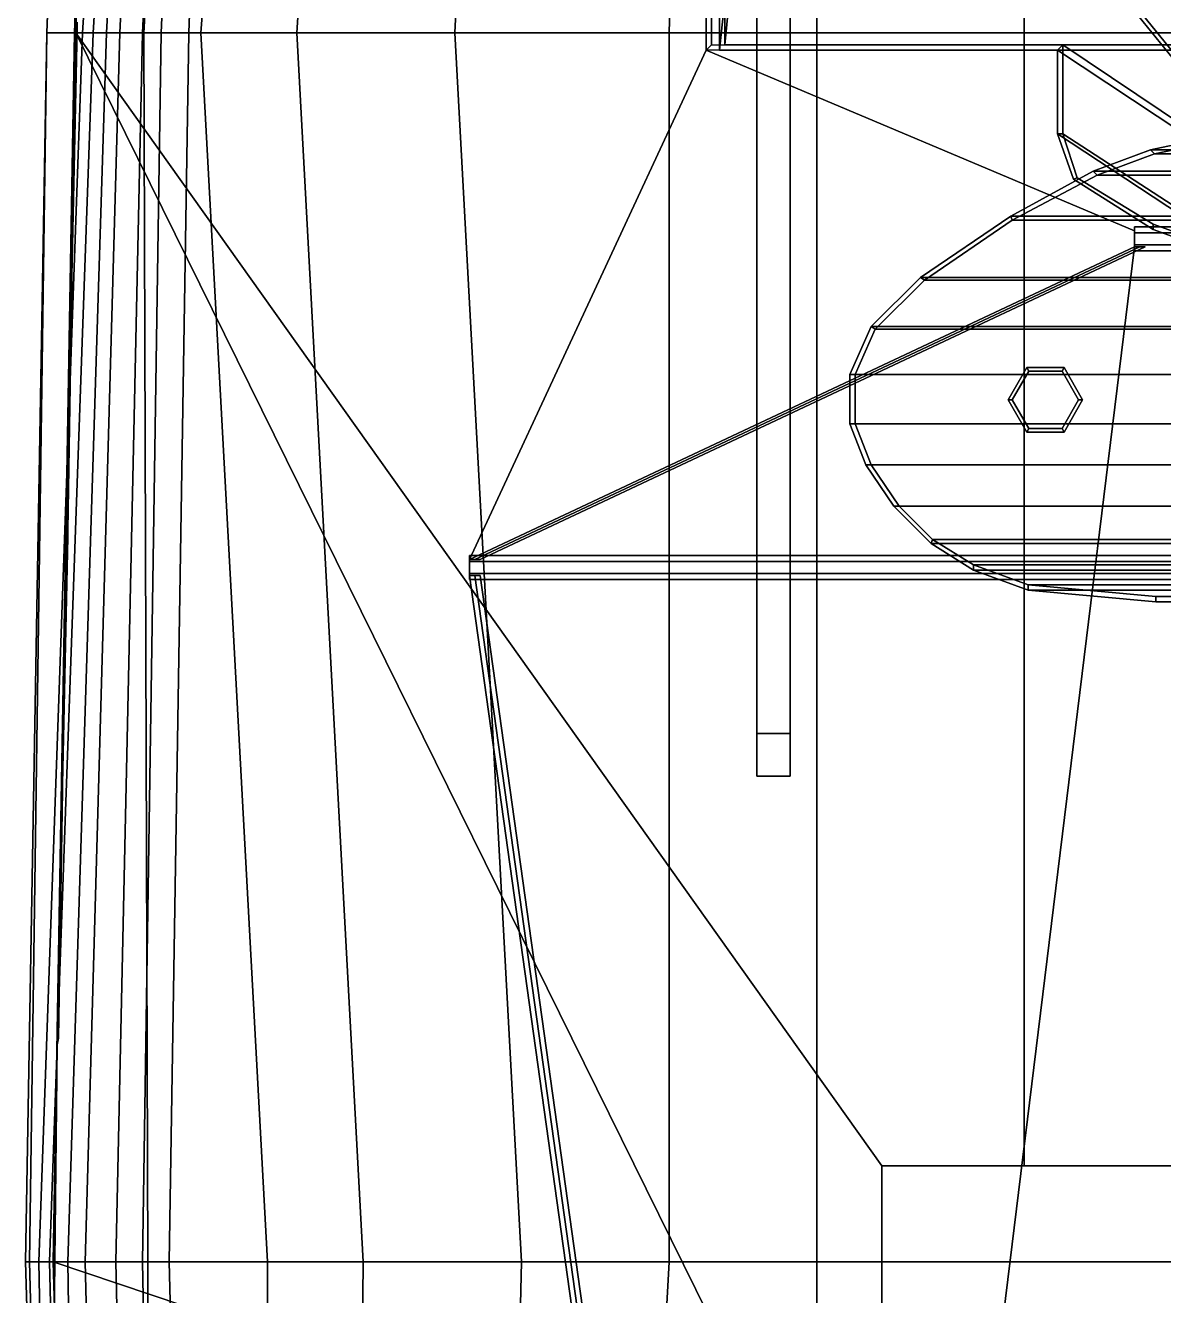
# Model space of a CAD drawing. Extents: x -12 to 12, y -95 to 93.
# Drawn here: x -11.34 to -2.78, y 10.49 to 20.05 of the extents above; entities that cross this region are included whole.
import ezdxf

# ---------------------------------------------------------------- set-up
doc = ezdxf.new("R2010")
doc.units = 0
doc.layers.get('0').update_dxf_attribs({"linetype": 'CONTINUOUS'})
doc.layers.add('RAILINGS', color=6, linetype='CONTINUOUS')
doc.layers.add('SUPERSCTUCTURE', color=3, linetype='CONTINUOUS')

msp = doc.modelspace()

# ---------------------------------------------------------------- linework, layer by layer
for points in [[(-10.85, 28.89, 5.5), (-10.67, 28.89, 4.57), (-10.97, 19.99, 4.57), (-11.18, 19.99, 5.5)], [(-10.78, 28.89, 6), (-10.84, 28.89, 5.7), (-11.18, 19.99, 5.7), (-10.96, 19.99, 5.97)], [(-10.84, 28.89, 5.7), (-10.85, 28.89, 5.5), (-11.18, 19.99, 5.5), (-11.18, 19.99, 5.7)], [(-10.67, 28.89, 4.57), (-9.8, 28.89, 1.01), (-10.11, 19.99, 1.01), (-10.97, 19.99, 4.57)], [(-10.34, 28.89, -1.32), (-10.34, 28.89, -1.97), (-10.91, 19.99, -1.97), (-10.91, 19.99, -1.46)], [(-10.29, 28.89, -0.83), (-10.34, 28.89, -1.32), (-10.91, 19.99, -1.46), (-10.83, 19.99, -0.83)], [(-10.34, 28.89, -1.97), (-10.25, 28.89, -2.68), (-10.73, 19.99, -3.06), (-10.91, 19.99, -1.97)], [(-10.21, 28.89, -0.06), (-10.29, 28.89, -0.83), (-10.83, 19.99, -0.83), (-10.63, 19.99, -0.06)], [(-10.25, 28.89, -2.68), (-9.95, 28.89, -3.61), (-10.45, 19.99, -3.96), (-10.73, 19.99, -3.06)], [(-10.04, 28.89, 0.39), (-10.21, 28.89, -0.06), (-10.63, 19.99, -0.06), (-10.46, 19.99, 0.39)], [(-9.93, 28.89, 0.7), (-10.04, 28.89, 0.39), (-10.46, 19.99, 0.39), (-10.32, 19.99, 0.7)], [(-9.95, 28.89, -3.61), (-9.33, 28.89, -4.83), (-10.02, 19.99, -4.72), (-10.45, 19.99, -3.96)], [(-9.8, 28.89, 1.01), (-9.93, 28.89, 0.7), (-10.32, 19.99, 0.7), (-10.11, 19.99, 1.01)], [(-9.33, 28.89, -4.83), (-8.73, 28.89, -5.52), (-9.3, 19.99, -5.52), (-10.02, 19.99, -4.72)], [(-8.73, 28.89, -5.52), (-7.68, 28.89, -6.31), (-8.11, 19.99, -6.31), (-9.3, 19.99, -5.52)], [(-7.68, 28.89, -6.31), (-6.26, 28.89, -6.94), (-6.5, 19.99, -6.98), (-8.11, 19.99, -6.31)], [(-6.26, 28.89, -6.94), (-5.39, 28.89, -7.08), (-5.39, 19.99, -7.11), (-6.5, 19.99, -6.98)], [(0, 19.99, -7.11), (-5.39, 19.99, -7.11), (-5.39, 28.89, -7.08), (0, 28.89, -7.11)], [(-6.12, 19.86, 13.21), (-5.51, 25.65, 13.21), (5.51, 25.65, 13.21), (6.12, 19.86, 13.21)], [(-6.01, 25.44, 13.21), (-5.51, 25.65, 13.21), (-6.12, 19.86, 13.21), (-6.12, 25.26, 13.21)], [(5.5195, 25.606, 13.31), (-5.5195, 25.606, 13.31), (-6.08, 19.9, 13.31), (6.08, 19.9, 13.31)], [(-6.08, 19.9, 13.31), (-5.5195, 25.606, 13.31), (-5.98, 25.41, 13.31), (-6.08, 25.25, 13.31)], [(-6.22, 19.86, 14.59), (-6.22, 25.26, 14.59), (-6.12, 25.26, 14.16), (-6.12, 19.86, 14.16)], [(-6.18, 19.9, 14.59), (-6.18, 25.25, 14.59), (-6.22, 25.26, 14.59), (-6.22, 19.86, 14.59)], [(-6.08, 25.25, 14.16), (-6.18, 25.25, 14.59), (-6.18, 19.9, 14.59), (-6.08, 19.9, 14.16)], [(-6.12, 19.86, 14.16), (-6.12, 25.26, 14.16), (-6.12, 25.26, 13.21), (-6.12, 19.86, 13.21)], [(-6.08, 25.25, 13.31), (-6.08, 25.25, 14.16), (-6.08, 19.9, 14.16), (-6.08, 19.9, 13.31)], [(-4.4, 21.88, 22.08), (4.4, 21.88, 22.08), (1.99, 18.91, 22.08), (-1.99, 18.91, 22.08)], [(-1.99, 18.91, 22.08), (-1.99, 18.91, 23.18), (-4.4, 21.88, 23.18), (-4.4, 21.88, 22.08)], [(-4.36, 21.88, 23.18), (-4.4, 21.88, 23.18), (-1.99, 18.91, 23.18), (-1.9888, 18.9578, 23.18)], [(1.9888, 18.9578, 22.18), (4.36, 21.88, 22.18), (-4.36, 21.88, 22.18), (-1.9888, 18.9578, 22.18)], [(-4.36, 21.88, 22.18), (-4.36, 21.88, 23.18), (-1.9888, 18.9578, 23.18), (-1.9888, 18.9578, 22.18)], [(-11.18, 19.99, 5.7), (-11.18, 19.99, 5.5), (-11.34, 10.75, 5.5), (-11.31, 10.75, 5.78)], [(-11.18, 19.99, 5.5), (-10.97, 19.99, 4.57), (-11.13, 10.75, 4.57), (-11.34, 10.75, 5.5)], [(-10.96, 19.99, 5.97), (-11.18, 19.99, 5.7), (-11.31, 10.75, 5.78), (-11.13, 10.75, 5.97)], [(-10.83, 19.99, -0.83), (-10.91, 19.99, -1.46), (-11.24, 10.75, -1.6), (-11.16, 10.75, -0.83)], [(-10.91, 19.99, -1.97), (-10.73, 19.99, -3.06), (-11.02, 10.75, -3.54), (-11.24, 10.75, -2.57)], [(-10.91, 19.99, -1.46), (-10.91, 19.99, -1.97), (-11.24, 10.75, -2.57), (-11.24, 10.75, -1.6)], [(-10.63, 19.99, -0.06), (-10.83, 19.99, -0.83), (-11.16, 10.75, -0.83), (-10.89, 10.75, -0.06)], [(-10.97, 19.99, 4.57), (-10.11, 19.99, 1.01), (-10.26, 10.75, 1.01), (-11.13, 10.75, 4.57)], [(-10.73, 19.99, -3.06), (-10.45, 19.99, -3.96), (-10.42, 10.75, -4.79), (-11.02, 10.75, -3.54)], [(-10.46, 19.99, 0.39), (-10.63, 19.99, -0.06), (-10.89, 10.75, -0.06), (-10.66, 10.75, 0.39)], [(-10.32, 19.99, 0.7), (-10.46, 19.99, 0.39), (-10.66, 10.75, 0.39), (-10.46, 10.75, 0.7)], [(-10.11, 19.99, 1.01), (-10.32, 19.99, 0.7), (-10.46, 10.75, 0.7), (-10.26, 10.75, 1.01)], [(-10.45, 19.99, -3.96), (-10.02, 19.99, -4.72), (-9.52, 10.75, -5.72), (-10.42, 10.75, -4.79)], [(-10.02, 19.99, -4.72), (-9.3, 19.99, -5.52), (-8.8, 10.75, -6.21), (-9.52, 10.75, -5.72)], [(-9.3, 19.99, -5.52), (-8.11, 19.99, -6.31), (-7.61, 10.75, -6.73), (-8.8, 10.75, -6.21)], [(-8.11, 19.99, -6.31), (-6.5, 19.99, -6.98), (-6.5, 10.75, -6.98), (-7.61, 10.75, -6.73)], [(-6.5, 19.99, -6.98), (-5.39, 19.99, -7.11), (-5.39, 10.75, -7.11), (-6.5, 10.75, -6.98)], [(0, 10.75, -7.11), (-5.39, 10.75, -7.11), (-5.39, 19.99, -7.11), (0, 19.99, -7.11)], [(-6.08, 19.9, 13.31), (-6.08, 19.9, 14.16), (-3.54, 19.9, 14.16), (-3.54, 19.9, 13.31)], [(-3.54, 19.23, 14.16), (-3.54, 19.9, 14.16), (-3.58, 19.86, 14.16), (-3.58, 19.23, 14.16)], [(3.54, 19.9, 13.31), (-3.54, 19.9, 13.31), (-0.59, 17.92, 13.31), (0.59, 17.92, 13.31)], [(-0.59, 17.92, 13.31), (-3.54, 19.9, 13.31), (-3.54, 19.23, 13.31), (-2.03, 18.25, 13.31)], [(-3.54, 19.9, 13.31), (-3.54, 19.9, 14.16), (-3.54, 19.23, 14.16), (-3.54, 19.23, 13.31)], [(-6.22, 19.86, 14.54), (-8, 16.03, 23.91), (-8, 16.03, 23.96), (-6.22, 19.86, 14.59)], [(-6.22, 19.86, 14.59), (-8, 16.03, 23.96), (-8, 16.03, 23.91), (-6.22, 19.86, 14.54)], [(-6.22, 19.86, 14.54), (-3, 18.5, 22.13), (-3, 18.5, 22.18), (-6.22, 19.86, 14.59)], [(-6.22, 19.86, 14.59), (-3, 18.5, 22.18), (-3, 18.5, 22.13), (-6.22, 19.86, 14.54)], [(-3.58, 19.86, 14.16), (-6.12, 19.86, 14.16), (-6.12, 19.86, 13.21), (-3.58, 19.86, 13.21)], [(-0.59, 17.88, 13.21), (-3.58, 19.86, 13.21), (3.58, 19.86, 13.21), (0.59, 17.88, 13.21)], [(-3.58, 19.23, 13.21), (-3.58, 19.86, 13.21), (-0.59, 17.88, 13.21), (-2.03, 18.21, 13.21)], [(-3.58, 19.23, 14.16), (-3.58, 19.86, 14.16), (-3.58, 19.86, 13.21), (-3.58, 19.23, 13.21)], [(-3.46, 18.89, 13.21), (-3.58, 19.23, 13.21), (-2.03, 18.21, 13.21), (-2.86, 18.51, 13.21)], [(-3.43, 18.9, 14.16), (-3.54, 19.23, 14.16), (-3.58, 19.23, 14.16), (-3.46, 18.89, 14.16)], [(-3.46, 18.89, 14.16), (-3.58, 19.23, 14.16), (-3.58, 19.23, 13.21), (-3.46, 18.89, 13.21)], [(-2.03, 18.25, 13.31), (-3.54, 19.23, 13.31), (-3.43, 18.9, 13.31), (-2.86, 18.55, 13.31)], [(-3.54, 19.23, 13.31), (-3.54, 19.23, 14.16), (-3.43, 18.9, 14.16), (-3.43, 18.9, 13.31)], [(-2.12, 19.27, 24.02), (2.12, 19.27, 24.02), (2.88, 19.11, 24.02), (-2.88, 19.11, 24.02)], [(-2.88, 19.11, 25.38), (-2.85, 19.08, 25.38), (-2.12, 19.23, 25.38), (-2.12, 19.27, 25.38)], [(-2.88, 19.11, 24.02), (-2.88, 19.11, 25.38), (-2.12, 19.27, 25.38), (-2.12, 19.27, 24.02)], [(2.85, 19.08, 24.12), (2.12, 19.23, 24.12), (-2.12, 19.23, 24.12), (-2.85, 19.08, 24.12)], [(-2.12, 19.23, 24.12), (-2.12, 19.23, 25.38), (-2.85, 19.08, 25.38), (-2.85, 19.08, 24.12)], [(-2.88, 19.11, 24.02), (2.88, 19.11, 24.02), (3.31, 18.95, 24.02), (-3.31, 18.95, 24.02)], [(-3.31, 18.95, 25.38), (-3.28, 18.92, 25.38), (-2.85, 19.08, 25.38), (-2.88, 19.11, 25.38)], [(-3.31, 18.95, 24.02), (-3.31, 18.95, 25.38), (-2.88, 19.11, 25.38), (-2.88, 19.11, 24.02)], [(3.28, 18.92, 24.12), (2.85, 19.08, 24.12), (-2.85, 19.08, 24.12), (-3.28, 18.92, 24.12)], [(-2.85, 19.08, 24.12), (-2.85, 19.08, 25.38), (-3.28, 18.92, 25.38), (-3.28, 18.92, 24.12)], [(-3.31, 18.95, 24.02), (3.31, 18.95, 24.02), (3.93, 18.61, 24.02), (-3.93, 18.61, 24.02)], [(-3.93, 18.61, 25.38), (-3.92, 18.58, 25.38), (-3.28, 18.92, 25.38), (-3.31, 18.95, 25.38)], [(-3.93, 18.61, 24.02), (-3.93, 18.61, 25.38), (-3.31, 18.95, 25.38), (-3.31, 18.95, 24.02)], [(3.92, 18.58, 24.12), (3.28, 18.92, 24.12), (-3.28, 18.92, 24.12), (-3.92, 18.58, 24.12)], [(-3.28, 18.92, 24.12), (-3.28, 18.92, 25.38), (-3.92, 18.58, 25.38), (-3.92, 18.58, 24.12)], [(-2.86, 18.55, 14.16), (-3.43, 18.9, 14.16), (-3.46, 18.89, 14.16), (-2.86, 18.51, 14.16)], [(-2.86, 18.51, 14.16), (-3.46, 18.89, 14.16), (-3.46, 18.89, 13.21), (-2.86, 18.51, 13.21)], [(-3.43, 18.9, 13.31), (-3.43, 18.9, 14.16), (-2.86, 18.55, 14.16), (-2.86, 18.55, 13.31)], [(-3.93, 18.61, 24.02), (3.93, 18.61, 24.02), (4.61, 18.15, 24.02), (-4.61, 18.15, 24.02)], [(-4.61, 18.15, 25.38), (-4.58, 18.13, 25.38), (-3.92, 18.58, 25.38), (-3.93, 18.61, 25.38)], [(-4.61, 18.15, 24.02), (-4.61, 18.15, 25.38), (-3.93, 18.61, 25.38), (-3.93, 18.61, 24.02)], [(4.58, 18.13, 24.12), (3.92, 18.58, 24.12), (-3.92, 18.58, 24.12), (-4.58, 18.13, 24.12)], [(-3.92, 18.58, 24.12), (-3.92, 18.58, 25.38), (-4.58, 18.13, 25.38), (-4.58, 18.13, 24.12)], [(-3, 18.485, 22.0921), (-3, 18.53, 22.17), (3, 18.53, 22.17), (3, 18.485, 22.0921)], [(-3, 18.53, 22.17), (-3, 18.485, 22.2479), (3, 18.485, 22.2479), (3, 18.53, 22.17)], [(-3, 18.485, 22.0921), (-3, 18.395, 22.0921), (-3, 18.35, 22.17), (-3, 18.53, 22.17)], [(-3, 18.53, 22.17), (-3, 18.35, 22.17), (-3, 18.395, 22.2479), (-3, 18.485, 22.2479)], [(-2.03, 18.25, 14.16), (-2.86, 18.55, 14.16), (-2.86, 18.51, 14.16), (-2.03, 18.21, 14.16)], [(-2.86, 18.55, 13.31), (-2.86, 18.55, 14.16), (-2.03, 18.25, 14.16), (-2.03, 18.25, 13.31)], [(-3, 18.395, 22.0921), (-3, 18.485, 22.0921), (3, 18.485, 22.0921), (3, 18.395, 22.0921)], [(-3, 18.485, 22.2479), (-3, 18.395, 22.2479), (3, 18.395, 22.2479), (3, 18.485, 22.2479)], [(-2.03, 18.21, 14.16), (-2.86, 18.51, 14.16), (-2.86, 18.51, 13.21), (-2.03, 18.21, 13.21)], [(-3, 18.38, 22.18), (-5.5, -1.99, 28.81), (-5.5, -1.99, 28.75), (-3, 18.38, 22.13)], [(-3, 18.38, 22.13), (-5.5, -1.99, 28.75), (-5.5, -1.99, 28.81), (-3, 18.38, 22.18)], [(-3, 18.35, 22.17), (-3, 18.395, 22.0921), (3, 18.395, 22.0921), (3, 18.35, 22.17)], [(-3, 18.395, 22.2479), (-3, 18.35, 22.17), (3, 18.35, 22.17), (3, 18.395, 22.2479)], [(-4.61, 18.15, 24.02), (4.61, 18.15, 24.02), (4.98, 17.78, 24.02), (-4.98, 17.78, 24.02)], [(-4.98, 17.78, 25.38), (-4.95, 17.76, 25.38), (-4.58, 18.13, 25.38), (-4.61, 18.15, 25.38)], [(-4.98, 17.78, 24.02), (-4.98, 17.78, 25.38), (-4.61, 18.15, 25.38), (-4.61, 18.15, 24.02)], [(4.95, 17.76, 24.12), (4.58, 18.13, 24.12), (-4.58, 18.13, 24.12), (-4.95, 17.76, 24.12)], [(-4.58, 18.13, 24.12), (-4.58, 18.13, 25.38), (-4.95, 17.76, 25.38), (-4.95, 17.76, 24.12)], [(-4.98, 17.78, 24.02), (4.98, 17.78, 24.02), (5.14, 17.42, 24.02), (-5.14, 17.42, 24.02)], [(-5.14, 17.42, 25.38), (-5.1, 17.42, 25.38), (-4.95, 17.76, 25.38), (-4.98, 17.78, 25.38)], [(-5.14, 17.42, 24.02), (-5.14, 17.42, 25.38), (-4.98, 17.78, 25.38), (-4.98, 17.78, 24.02)], [(5.1, 17.42, 24.12), (4.95, 17.76, 24.12), (-4.95, 17.76, 24.12), (-5.1, 17.42, 24.12)], [(-4.95, 17.76, 24.12), (-4.95, 17.76, 25.38), (-5.1, 17.42, 25.38), (-5.1, 17.42, 24.12)], [(-5.14, 17.42, 24.02), (5.14, 17.42, 24.02), (5.14, 17.05, 24.02), (-5.14, 17.05, 24.02)], [(-5.14, 17.05, 25.38), (-5.1, 17.05, 25.38), (-5.1, 17.42, 25.38), (-5.14, 17.42, 25.38)], [(-5.14, 17.05, 24.02), (-5.14, 17.05, 25.38), (-5.14, 17.42, 25.38), (-5.14, 17.42, 24.02)], [(5.1, 17.05, 24.12), (5.1, 17.42, 24.12), (-5.1, 17.42, 24.12), (-5.1, 17.05, 24.12)], [(-5.1, 17.42, 24.12), (-5.1, 17.42, 25.38), (-5.1, 17.05, 25.38), (-5.1, 17.05, 24.12)], [(-3.81, 17.4725, 24.12), (-3.95, 17.23, 24.12), (-3.95, 17.23, 24.17), (-3.81, 17.4725, 24.17)], [(-3.92, 17.23, 24.2), (-3.795, 17.4465, 24.2), (-3.81, 17.4725, 24.17), (-3.95, 17.23, 24.17)], [(-3.795, 17.4465, 24.2), (-3.92, 17.23, 24.2), (-3.92, 17.23, 24.81), (-3.795, 17.4465, 24.81)], [(-3.53, 17.4725, 24.12), (-3.81, 17.4725, 24.12), (-3.81, 17.4725, 24.17), (-3.53, 17.4725, 24.17)], [(-3.795, 17.4465, 24.2), (-3.545, 17.4465, 24.2), (-3.53, 17.4725, 24.17), (-3.81, 17.4725, 24.17)], [(-3.545, 17.4465, 24.2), (-3.795, 17.4465, 24.2), (-3.795, 17.4465, 24.81), (-3.545, 17.4465, 24.81)], [(-3.545, 17.4465, 24.2), (-3.42, 17.23, 24.2), (-3.39, 17.23, 24.17), (-3.53, 17.4725, 24.17)], [(-3.42, 17.23, 24.2), (-3.545, 17.4465, 24.2), (-3.545, 17.4465, 24.81), (-3.42, 17.23, 24.81)], [(-3.39, 17.23, 24.12), (-3.53, 17.4725, 24.12), (-3.53, 17.4725, 24.17), (-3.39, 17.23, 24.17)], [(-3.95, 17.23, 24.12), (-3.81, 16.9875, 24.12), (-3.81, 16.9875, 24.17), (-3.95, 17.23, 24.17)], [(-3.795, 17.0135, 24.2), (-3.92, 17.23, 24.2), (-3.95, 17.23, 24.17), (-3.81, 16.9875, 24.17)], [(-3.92, 17.23, 24.2), (-3.795, 17.0135, 24.2), (-3.795, 17.0135, 24.81), (-3.92, 17.23, 24.81)], [(-3.42, 17.23, 24.2), (-3.545, 17.0135, 24.2), (-3.53, 16.9875, 24.17), (-3.39, 17.23, 24.17)], [(-3.545, 17.0135, 24.2), (-3.42, 17.23, 24.2), (-3.42, 17.23, 24.81), (-3.545, 17.0135, 24.81)], [(-3.53, 16.9875, 24.12), (-3.39, 17.23, 24.12), (-3.39, 17.23, 24.17), (-3.53, 16.9875, 24.17)], [(-5.14, 17.05, 24.02), (5.14, 17.05, 24.02), (5.02, 16.74, 24.02), (-5.02, 16.74, 24.02)], [(-5.02, 16.74, 25.38), (-4.98, 16.74, 25.38), (-5.1, 17.05, 25.38), (-5.14, 17.05, 25.38)], [(-5.02, 16.74, 24.02), (-5.02, 16.74, 25.38), (-5.14, 17.05, 25.38), (-5.14, 17.05, 24.02)], [(4.98, 16.74, 24.12), (5.1, 17.05, 24.12), (-5.1, 17.05, 24.12), (-4.98, 16.74, 24.12)], [(-5.1, 17.05, 24.12), (-5.1, 17.05, 25.38), (-4.98, 16.74, 25.38), (-4.98, 16.74, 24.12)], [(-3.545, 17.0135, 24.2), (-3.795, 17.0135, 24.2), (-3.81, 16.9875, 24.17), (-3.53, 16.9875, 24.17)], [(-3.795, 17.0135, 24.2), (-3.545, 17.0135, 24.2), (-3.545, 17.0135, 24.81), (-3.795, 17.0135, 24.81)], [(-3.81, 16.9875, 24.12), (-3.53, 16.9875, 24.12), (-3.53, 16.9875, 24.17), (-3.81, 16.9875, 24.17)], [(-5.02, 16.74, 24.02), (5.02, 16.74, 24.02), (4.81, 16.43, 24.02), (-4.81, 16.43, 24.02)], [(-4.81, 16.43, 25.38), (-4.77, 16.43, 25.38), (-4.98, 16.74, 25.38), (-5.02, 16.74, 25.38)], [(-4.81, 16.43, 24.02), (-4.81, 16.43, 25.38), (-5.02, 16.74, 25.38), (-5.02, 16.74, 24.02)], [(4.77, 16.43, 24.12), (4.98, 16.74, 24.12), (-4.98, 16.74, 24.12), (-4.77, 16.43, 24.12)], [(-4.98, 16.74, 24.12), (-4.98, 16.74, 25.38), (-4.77, 16.43, 25.38), (-4.77, 16.43, 24.12)], [(-4.81, 16.43, 24.02), (4.81, 16.43, 24.02), (4.53, 16.15, 24.02), (-4.53, 16.15, 24.02)], [(-4.53, 16.15, 25.38), (-4.52, 16.18, 25.38), (-4.77, 16.43, 25.38), (-4.81, 16.43, 25.38)], [(-4.53, 16.15, 24.02), (-4.53, 16.15, 25.38), (-4.81, 16.43, 25.38), (-4.81, 16.43, 24.02)], [(4.52, 16.18, 24.12), (4.77, 16.43, 24.12), (-4.77, 16.43, 24.12), (-4.52, 16.18, 24.12)], [(-4.77, 16.43, 24.12), (-4.77, 16.43, 25.38), (-4.52, 16.18, 25.38), (-4.52, 16.18, 24.12)], [(-4.21, 15.95, 25.38), (-4.21, 15.99, 25.38), (-4.52, 16.18, 25.38), (-4.53, 16.15, 25.38)], [(-4.53, 16.15, 24.02), (4.53, 16.15, 24.02), (4.21, 15.95, 24.02), (-4.21, 15.95, 24.02)], [(-4.21, 15.95, 24.02), (-4.21, 15.95, 25.38), (-4.53, 16.15, 25.38), (-4.53, 16.15, 24.02)], [(4.21, 15.99, 24.12), (4.52, 16.18, 24.12), (-4.52, 16.18, 24.12), (-4.21, 15.99, 24.12)], [(-4.52, 16.18, 24.12), (-4.52, 16.18, 25.38), (-4.21, 15.99, 25.38), (-4.21, 15.99, 24.12)], [(-8, 16.015, 23.8621), (-8, 16.06, 23.94), (8, 16.06, 23.94), (8, 16.015, 23.8621)], [(-8, 16.06, 23.94), (-8, 16.015, 24.0179), (8, 16.015, 24.0179), (8, 16.06, 23.94)], [(-8, 16.06, 23.94), (-8, 15.88, 23.94), (-8, 15.925, 24.0179), (-8, 16.015, 24.0179)], [(-8, 16.015, 23.8621), (-8, 15.925, 23.8621), (-8, 15.88, 23.94), (-8, 16.06, 23.94)], [(-8, 15.925, 23.8621), (-8, 16.015, 23.8621), (8, 16.015, 23.8621), (8, 15.925, 23.8621)], [(-8, 16.015, 24.0179), (-8, 15.925, 24.0179), (8, 15.925, 24.0179), (8, 16.015, 24.0179)], [(3.8, 15.84, 24.12), (4.21, 15.99, 24.12), (-4.21, 15.99, 24.12), (-3.8, 15.84, 24.12)], [(-3.8, 15.8, 25.38), (-3.8, 15.84, 25.38), (-4.21, 15.99, 25.38), (-4.21, 15.95, 25.38)], [(-4.21, 15.99, 24.12), (-4.21, 15.99, 25.38), (-3.8, 15.84, 25.38), (-3.8, 15.84, 24.12)], [(-4.21, 15.95, 24.02), (4.21, 15.95, 24.02), (3.8, 15.8, 24.02), (-3.8, 15.8, 24.02)], [(-3.8, 15.8, 24.02), (-3.8, 15.8, 25.38), (-4.21, 15.95, 25.38), (-4.21, 15.95, 24.02)], [(-8, 15.88, 23.94), (-8, 15.925, 23.8621), (8, 15.925, 23.8621), (8, 15.88, 23.94)], [(-8, 15.925, 24.0179), (-8, 15.88, 23.94), (8, 15.88, 23.94), (8, 15.925, 24.0179)], [(2.84, 15.75, 24.12), (3.8, 15.84, 24.12), (-3.8, 15.84, 24.12), (-2.84, 15.75, 24.12)], [(-2.84, 15.71, 25.38), (-2.84, 15.75, 25.38), (-3.8, 15.84, 25.38), (-3.8, 15.8, 25.38)], [(-3.8, 15.84, 24.12), (-3.8, 15.84, 25.38), (-2.84, 15.75, 25.38), (-2.84, 15.75, 24.12)], [(-3.8, 15.8, 24.02), (3.8, 15.8, 24.02), (2.84, 15.71, 24.02), (-2.84, 15.71, 24.02)], [(-2.84, 15.71, 24.02), (-2.84, 15.71, 25.38), (-3.8, 15.8, 25.38), (-3.8, 15.8, 24.02)], [(2.84, 15.71, 25.38), (2.84, 15.75, 25.38), (-2.84, 15.75, 25.38), (-2.84, 15.71, 25.38)], [(-2.84, 15.75, 24.12), (-2.84, 15.75, 25.38), (2.84, 15.75, 25.38), (2.84, 15.75, 24.12)], [(2.84, 15.71, 24.02), (2.84, 15.71, 25.38), (-2.84, 15.71, 25.38), (-2.84, 15.71, 24.02)], [(-11.34, 10.75, 5.5), (-11.13, 10.75, 4.57), (-10.83, 1.35, 4.57), (-11.06, 1.35, 5.35)], [(-11.31, 10.75, 5.78), (-11.34, 10.75, 5.5), (-11.06, 1.35, 5.35), (-11.06, 1.35, 5.84)], [(-11.13, 10.75, 5.97), (-11.31, 10.75, 5.78), (-11.06, 1.35, 5.84), (-10.86, 1.35, 6.1)], [(-11.16, 10.75, -0.83), (-11.24, 10.75, -1.6), (-11.06, 1.35, -1.4), (-10.93, 1.35, -0.83)], [(-11.24, 10.75, -2.57), (-11.02, 10.75, -3.54), (-10.88, 1.35, -3.54), (-11.06, 1.35, -2.66)], [(-11.24, 10.75, -1.6), (-11.24, 10.75, -2.57), (-11.06, 1.35, -2.66), (-11.06, 1.35, -1.4)], [(-10.89, 10.75, -0.06), (-11.16, 10.75, -0.83), (-10.93, 1.35, -0.83), (-10.66, 1.35, -0.06)], [(-11.13, 10.75, 4.57), (-10.26, 10.75, 1.01), (-10.02, 1.35, 1.09), (-10.83, 1.35, 4.57)], [(-11.02, 10.75, -3.54), (-10.42, 10.75, -4.79), (-10.42, 1.35, -4.49), (-10.88, 1.35, -3.54)], [(-10.66, 10.75, 0.39), (-10.89, 10.75, -0.06), (-10.66, 1.35, -0.06), (-10.45, 1.35, 0.39)], [(-10.46, 10.75, 0.7), (-10.66, 10.75, 0.39), (-10.45, 1.35, 0.39), (-10.28, 1.35, 0.7)], [(-10.26, 10.75, 1.01), (-10.46, 10.75, 0.7), (-10.28, 1.35, 0.7), (-10.02, 1.35, 1.09)], [(-10.42, 10.75, -4.79), (-9.52, 10.75, -5.72), (-9.52, 1.35, -5.6), (-10.42, 1.35, -4.49)], [(-9.52, 10.75, -5.72), (-8.8, 10.75, -6.21), (-8.89, 1.35, -6.21), (-9.52, 1.35, -5.6)], [(-8.8, 10.75, -6.21), (-7.61, 10.75, -6.73), (-7.83, 1.35, -6.73), (-8.89, 1.35, -6.21)], [(-7.61, 10.75, -6.73), (-6.5, 10.75, -6.98), (-7.02, 1.35, -6.98), (-7.83, 1.35, -6.73)], [(-6.5, 10.75, -6.98), (-5.39, 10.75, -7.11), (-5.39, 1.35, -7.11), (-7.02, 1.35, -6.98)], [(0, 1.35, -7.11), (-5.39, 1.35, -7.11), (-5.39, 10.75, -7.11), (0, 10.75, -7.11)]]:
    msp.add_3dface(points)
at = {"color": 2}
for points in [[(-7.96, 16.03, 23.9), (-8, 16.03, 23.94), (-3, 18.38, 22.17), (-2.96, 18.38, 22.13)], [(-8, 16.03, 23.94), (-7.96, 16.03, 23.98), (-2.96, 18.38, 22.21), (-3, 18.38, 22.17)], [(-7.92, 16.03, 23.94), (-7.96, 16.03, 23.9), (-2.96, 18.38, 22.13), (-2.92, 18.38, 22.17)], [(-7.96, 16.03, 23.98), (-7.92, 16.03, 23.94), (-2.92, 18.38, 22.17), (-2.96, 18.38, 22.21)], [(-5.46, -1.99, 28.74), (-5.5, -1.99, 28.78), (-8, 15.91, 23.94), (-7.96, 15.91, 23.9)], [(-5.5, -1.99, 28.78), (-5.46, -1.99, 28.82), (-7.96, 15.91, 23.98), (-8, 15.91, 23.94)], [(-5.42, -1.99, 28.78), (-5.46, -1.99, 28.74), (-7.96, 15.91, 23.9), (-7.92, 15.91, 23.94)], [(-5.46, -1.99, 28.82), (-5.42, -1.99, 28.78), (-7.92, 15.91, 23.94), (-7.96, 15.91, 23.98)]]:
    msp.add_3dface(points, dxfattribs=at)
at = {"layer": 'RAILINGS'}
for points in [[(-10.95, 20.02, 7.15), (-10.95, 20.07, 7.15), (-10.95, 20.07, 5.97), (-10.95, 20.02, 5.97)], [(-10.95, 20.02, 5.97), (-10.95, 20.07, 5.97), (-10.95, 20.07, 7.15), (-10.95, 20.02, 7.15)], [(-10.99, 18.16, 6.58), (-10.99, 18.16, 6.63), (-10.95, 20.02, 6.63), (-10.95, 20.02, 6.58)], [(-10.95, 20.02, 6.58), (-10.95, 20.02, 6.63), (-10.99, 18.16, 6.63), (-10.99, 18.16, 6.58)], [(-10.95, 20.02, 7.1), (-10.95, 20.02, 7.15), (-10.99, 18.16, 7.15), (-10.99, 18.16, 7.1)], [(-10.99, 18.16, 7.1), (-10.99, 18.16, 7.15), (-10.95, 20.02, 7.15), (-10.95, 20.02, 7.1)], [(-10.99, 18.11, 5.97), (-10.99, 18.16, 5.97), (-10.99, 18.16, 7.15), (-10.99, 18.11, 7.15)], [(-10.99, 18.11, 7.15), (-10.99, 18.16, 7.15), (-10.99, 18.16, 5.97), (-10.99, 18.11, 5.97)], [(-10.99, 18.11, 6.58), (-10.99, 18.11, 6.63), (-11.02, 16.25, 6.63), (-11.02, 16.25, 6.58)], [(-11.02, 16.25, 6.58), (-11.02, 16.25, 6.63), (-10.99, 18.11, 6.63), (-10.99, 18.11, 6.58)], [(-11.02, 16.25, 7.1), (-11.02, 16.25, 7.15), (-10.99, 18.11, 7.15), (-10.99, 18.11, 7.1)], [(-10.99, 18.11, 7.1), (-10.99, 18.11, 7.15), (-11.02, 16.25, 7.15), (-11.02, 16.25, 7.1)], [(-11.02, 16.2, 7.15), (-11.02, 16.25, 7.15), (-11.02, 16.25, 5.97), (-11.02, 16.2, 5.97)], [(-11.02, 16.2, 5.97), (-11.02, 16.25, 5.97), (-11.02, 16.25, 7.15), (-11.02, 16.2, 7.15)], [(-11.06, 14.34, 6.58), (-11.06, 14.34, 6.63), (-11.02, 16.2, 6.63), (-11.02, 16.2, 6.58)], [(-11.02, 16.2, 6.58), (-11.02, 16.2, 6.63), (-11.06, 14.34, 6.63), (-11.06, 14.34, 6.58)], [(-11.02, 16.2, 7.1), (-11.02, 16.2, 7.15), (-11.06, 14.34, 7.15), (-11.06, 14.34, 7.1)], [(-11.06, 14.34, 7.1), (-11.06, 14.34, 7.15), (-11.02, 16.2, 7.15), (-11.02, 16.2, 7.1)], [(-11.06, 14.29, 5.97), (-11.06, 14.34, 5.97), (-11.06, 14.34, 7.15), (-11.06, 14.29, 7.15)], [(-11.06, 14.29, 7.15), (-11.06, 14.34, 7.15), (-11.06, 14.34, 5.97), (-11.06, 14.29, 5.97)], [(-11.06, 14.29, 6.58), (-11.06, 14.29, 6.63), (-11.09, 12.43, 6.63), (-11.09, 12.43, 6.58)], [(-11.09, 12.43, 6.58), (-11.09, 12.43, 6.63), (-11.06, 14.29, 6.63), (-11.06, 14.29, 6.58)], [(-11.09, 12.43, 7.1), (-11.09, 12.43, 7.15), (-11.06, 14.29, 7.15), (-11.06, 14.29, 7.1)], [(-11.06, 14.29, 7.1), (-11.06, 14.29, 7.15), (-11.09, 12.43, 7.15), (-11.09, 12.43, 7.1)], [(-11.1, 12.38, 5.97), (-11.09, 12.43, 5.97), (-11.09, 12.43, 7.15), (-11.1, 12.38, 7.15)], [(-11.1, 12.38, 7.15), (-11.09, 12.43, 7.15), (-11.09, 12.43, 5.97), (-11.1, 12.38, 5.97)], [(-11.12, 10.52, 6.59), (-11.12, 10.52, 6.64), (-11.1, 12.38, 6.63), (-11.1, 12.38, 6.58)], [(-11.1, 12.38, 6.58), (-11.1, 12.38, 6.63), (-11.12, 10.52, 6.64), (-11.12, 10.52, 6.59)], [(-11.1, 12.38, 7.1), (-11.1, 12.38, 7.15), (-11.12, 10.52, 7.16), (-11.12, 10.52, 7.11)], [(-11.12, 10.52, 7.11), (-11.12, 10.52, 7.16), (-11.1, 12.38, 7.15), (-11.1, 12.38, 7.1)], [(-11.12, 10.47, 5.98), (-11.12, 10.52, 5.98), (-11.12, 10.52, 7.16), (-11.12, 10.47, 7.16)], [(-11.12, 10.47, 7.16), (-11.12, 10.52, 7.16), (-11.12, 10.52, 5.98), (-11.12, 10.47, 5.98)]]:
    msp.add_3dface(points, dxfattribs=at)
at = {"layer": 'SUPERSCTUCTURE'}
for points in [[(-10.78, 28.89, 6), (-10.96, 19.99, 5.97), (-3.83, 19.99, 5.97), (-3.83, 24.95, 6.012)], [(-3.83, 24.95, 8.92), (-3.83, 19.99, 8.92), (3.83, 19.99, 8.92), (3.83, 24.95, 8.92)], [(-3.83, 24.95, 6.012), (-3.83, 19.99, 5.97), (-3.83, 19.99, 8.92), (-3.83, 24.95, 8.92)], [(-5.59, 14.72, 19.52), (-5.59, 22.81, 8.5), (-5.84, 22.81, 8.5), (-5.84, 14.72, 19.52)], [(-5.84, 22.81, 8.5), (-5.84, 22.41, 8.5), (-5.84, 14.4, 19.22), (-5.84, 14.72, 19.52)], [(-5.59, 14.4, 19.22), (-5.59, 22.41, 8.5), (-5.59, 22.81, 8.5), (-5.59, 14.72, 19.52)], [(-5.84, 14.4, 19.22), (-5.84, 22.41, 8.5), (-5.59, 22.41, 8.5), (-5.59, 14.4, 19.22)], [(-10.96, 19.99, 5.97), (-10.96, 19.99, 5.97), (-11.13, 10.75, 5.97), (-5.46, 8.84, 5.99)], [(-4.9, 11.47, 5.97), (-10.96, 19.99, 5.97), (-5.46, 8.84, 5.99), (-4.9, 8.84, 5.99)], [(-10.96, 19.99, 5.97), (-4.9, 11.47, 5.97), (-3.83, 11.47, 5.97), (-3.83, 19.99, 5.97)], [(-3.83, 19.99, 8.92), (-3.83, 11.47, 8.77), (3.83, 11.47, 8.77), (3.83, 19.99, 8.92)], [(-3.83, 19.99, 5.97), (-3.83, 11.47, 5.97), (-3.83, 11.47, 8.77), (-3.83, 19.99, 8.92)], [(-5.84, 14.72, 19.52), (-5.84, 14.4, 19.22), (-5.59, 14.4, 19.22), (-5.59, 14.72, 19.52)], [(4.9, 11.47, 8.77), (-4.9, 11.47, 8.77), (-4.9, 8.84, 8.67), (4.9, 8.84, 8.67)], [(-3.83, 11.47, 5.97), (-4.9, 11.47, 5.97), (-4.9, 11.47, 8.77), (-3.83, 11.47, 8.77)], [(-4.9, 11.47, 8.77), (-4.9, 11.47, 5.97), (-4.9, 8.84, 5.99), (-4.9, 8.84, 8.67)], [(-5.46, 8.84, 5.99), (-11.13, 10.75, 5.97), (-10.86, 1.35, 6.1), (-5.46, -0.6, 6.09)]]:
    msp.add_3dface(points, dxfattribs=at)

doc.saveas('drawing.dxf')
